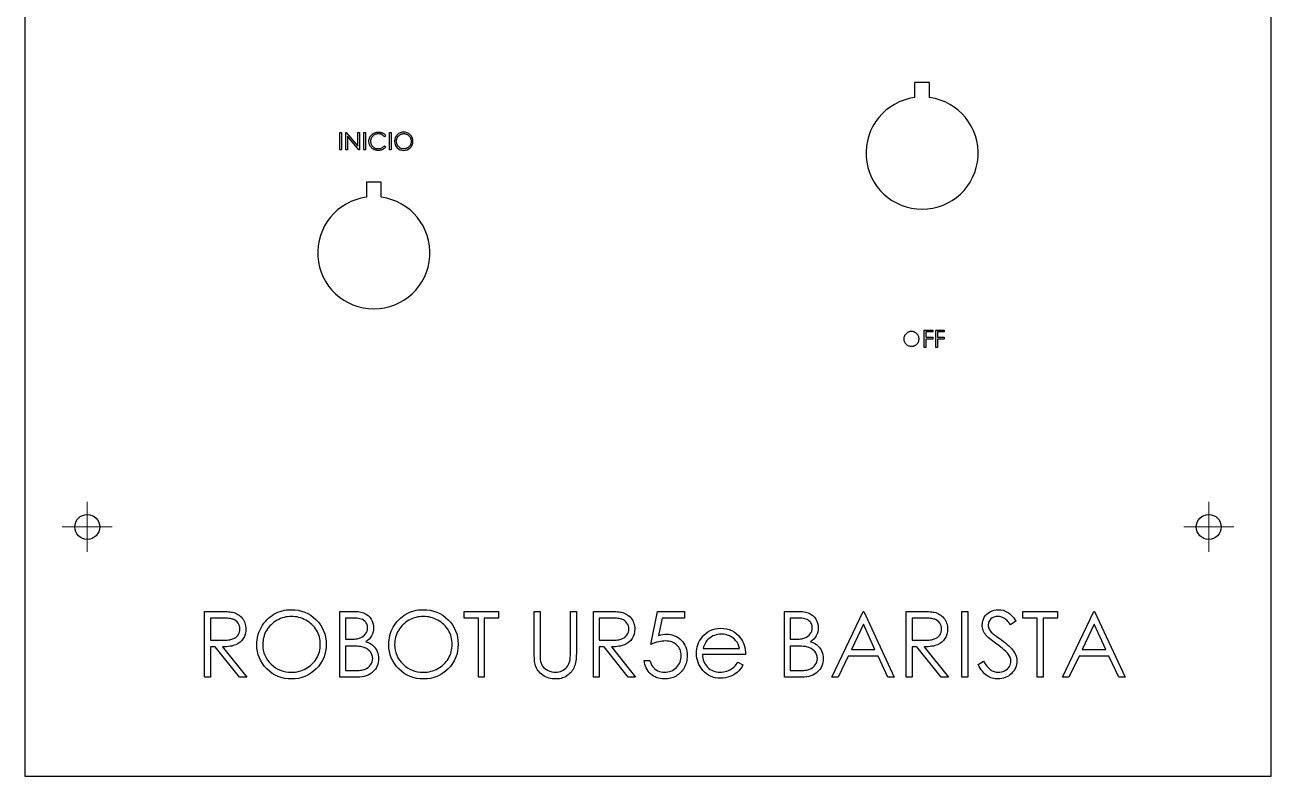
# Model space of a CAD drawing. Header units: millimetres. Extents: x 38 to 288, y 38 to 343.
# Drawn here: x 37.8 to 287.8, y 37.7 to 188.5 of the extents above; entities that cross this region are included whole.
import ezdxf

# ---------------------------------------------------------------- set-up
doc = ezdxf.new("R2010")
doc.units = ezdxf.units.MM

# ---------------------------------------------------------------- blocks, each defined once
blk = doc.blocks.new('SW_CENTERMARKSYMBOL_2')
at = {"color": 0, "linetype": 'Continuous', "lineweight": 18}
for p, q in [((0, 2.5), (0, 5)), ((0, 0), (0, 2.5)), ((-2.5, 0), (-5, 0)), ((0, 0), (-2.5, 0)), ((0, 0), (0, -2.5)), ((0, 0), (2.5, 0)), ((2.5, 0), (5, 0)), ((0, -2.5), (0, -5))]:
    blk.add_line(p, q, dxfattribs=at)
blk = doc.blocks.new('SW_CENTERMARKSYMBOL_3')
at = {"color": 0, "linetype": 'Continuous', "lineweight": 18}
for p, q in [((0, 2.5), (0, 5)), ((0, 0), (0, 2.5)), ((-2.5, 0), (-5, 0)), ((0, 0), (-2.5, 0)), ((0, 0), (0, -2.5)), ((0, 0), (2.5, 0)), ((2.5, 0), (5, 0)), ((0, -2.5), (0, -5))]:
    blk.add_line(p, q, dxfattribs=at)

msp = doc.modelspace()

# ---------------------------------------------------------------- linework, layer by layer
at = {"color": 7, "linetype": 'Continuous', "lineweight": 25}
for p, q in [((37.8, 342.74), (37.8, 37.74)), ((287.8, 37.74), (287.8, 342.74)), ((219.3, 176.89), (216.3, 176.89)), ((216.3, 176.89), (216.3, 173.89)), ((219.3, 173.89), (219.3, 176.89)), ((109.3, 156.89), (106.3, 156.89)), ((106.3, 156.89), (106.3, 153.89)), ((109.3, 153.89), (109.3, 156.89)), ((37.8, 37.74), (287.8, 37.74))]:
    msp.add_line(p, q, dxfattribs=at)
at = {"color": 7, "linetype": 'Continuous'}
msp.add_line((215.64, 127.3), (215.64, 127.3), dxfattribs=at)
at = {"color": 7, "linetype": 'Continuous', "flags": 128}
for points in [[(100.99, 166.87), (101.31, 166.87), (101.31, 166.87), (101.31, 163.37), (101.31, 163.37), (100.99, 163.37), (100.99, 163.37), (100.99, 166.87)], [(102.2, 163.37), (102.2, 166.87), (102.2, 166.87), (102.27, 166.87), (102.27, 166.87), (104.58, 164.12), (104.58, 164.12), (104.58, 166.87), (104.58, 166.87), (104.9, 166.87), (104.9, 166.87), (104.9, 163.37), (104.9, 163.37), (104.82, 163.37), (104.82, 163.37), (102.52, 166.12), (102.52, 166.12), (102.52, 163.37), (102.52, 163.37), (102.2, 163.37)], [(105.79, 166.87), (106.11, 166.87), (106.11, 166.87), (106.11, 163.37), (106.11, 163.37), (105.79, 163.37), (105.79, 163.37), (105.79, 166.87)], [(110.24, 166.23), (109.96, 166.02), (109.96, 166.02), (109.9, 166.09), (109.84, 166.15), (109.77, 166.22), (109.71, 166.27), (109.63, 166.32), (109.56, 166.37), (109.48, 166.41), (109.4, 166.45), (109.24, 166.52), (109.06, 166.57), (108.88, 166.59), (108.69, 166.6), (108.69, 166.6), (108.58, 166.6), (108.48, 166.59), (108.38, 166.57), (108.28, 166.55), (108.18, 166.52), (108.09, 166.49), (107.99, 166.45), (107.9, 166.4), (107.81, 166.35), (107.73, 166.3), (107.65, 166.24), (107.58, 166.17), (107.51, 166.1), (107.45, 166.03), (107.39, 165.95), (107.34, 165.87), (107.29, 165.79), (107.25, 165.7), (107.22, 165.61), (107.19, 165.52), (107.17, 165.42), (107.15, 165.32), (107.14, 165.22), (107.14, 165.12), (107.14, 165.12), (107.15, 164.96), (107.17, 164.82), (107.2, 164.67), (107.25, 164.54), (107.31, 164.41), (107.39, 164.29), (107.48, 164.17), (107.58, 164.06), (107.7, 163.97), (107.82, 163.88), (107.95, 163.81), (108.09, 163.75), (108.23, 163.7), (108.38, 163.67), (108.54, 163.65), (108.71, 163.64), (108.71, 163.64), (108.89, 163.65), (109.07, 163.68), (109.24, 163.72), (109.4, 163.79), (109.55, 163.87), (109.69, 163.97), (109.83, 164.09), (109.96, 164.22), (109.96, 164.22), (110.24, 164.02), (110.24, 164.02), (110.17, 163.93), (110.1, 163.85), (110.02, 163.78), (109.94, 163.71), (109.86, 163.64), (109.77, 163.58), (109.68, 163.52), (109.58, 163.47), (109.49, 163.43), (109.38, 163.39), (109.28, 163.36), (109.17, 163.33), (109.06, 163.31), (108.95, 163.29), (108.83, 163.29), (108.71, 163.28), (108.71, 163.28), (108.6, 163.28), (108.49, 163.29), (108.38, 163.3), (108.28, 163.32), (108.18, 163.34), (108.08, 163.37), (107.99, 163.4), (107.89, 163.44), (107.81, 163.48), (107.72, 163.52), (107.64, 163.57), (107.56, 163.63), (107.48, 163.69), (107.41, 163.75), (107.34, 163.82), (107.27, 163.89), (107.27, 163.89), (107.17, 164.03), (107.07, 164.17), (107, 164.31), (106.94, 164.47), (106.89, 164.62), (106.85, 164.79), (106.83, 164.96), (106.82, 165.14), (106.82, 165.14), (106.83, 165.33), (106.86, 165.51), (106.9, 165.69), (106.96, 165.85), (107.03, 166.01), (107.13, 166.16), (107.24, 166.3), (107.36, 166.44), (107.5, 166.56), (107.65, 166.67), (107.8, 166.76), (107.97, 166.83), (108.14, 166.89), (108.32, 166.93), (108.51, 166.95), (108.71, 166.96), (108.71, 166.96), (108.83, 166.96), (108.95, 166.95), (109.06, 166.93), (109.17, 166.91), (109.28, 166.89), (109.39, 166.85), (109.49, 166.81), (109.59, 166.77), (109.69, 166.72), (109.78, 166.66), (109.87, 166.6), (109.95, 166.54), (110.03, 166.47), (110.1, 166.39), (110.17, 166.31), (110.24, 166.23)], [(110.95, 166.87), (111.27, 166.87), (111.27, 166.87), (111.27, 163.37), (111.27, 163.37), (110.95, 163.37), (110.95, 163.37), (110.95, 166.87)], [(113.82, 166.6), (113.72, 166.6), (113.62, 166.59), (113.52, 166.57), (113.43, 166.55), (113.33, 166.52), (113.24, 166.49), (113.15, 166.45), (113.06, 166.4), (112.97, 166.35), (112.89, 166.29), (112.81, 166.23), (112.74, 166.17), (112.67, 166.1), (112.61, 166.02), (112.55, 165.95), (112.5, 165.86), (112.45, 165.78), (112.41, 165.69), (112.38, 165.6), (112.35, 165.5), (112.33, 165.41), (112.31, 165.31), (112.3, 165.21), (112.3, 165.11), (112.3, 165.11), (112.31, 164.96), (112.33, 164.81), (112.36, 164.67), (112.41, 164.54), (112.47, 164.41), (112.55, 164.29), (112.64, 164.18), (112.74, 164.07), (112.86, 163.97), (112.98, 163.88), (113.1, 163.81), (113.24, 163.75), (113.37, 163.7), (113.52, 163.67), (113.66, 163.65), (113.82, 163.64), (113.82, 163.64), (113.92, 163.64), (114.02, 163.65), (114.12, 163.67), (114.22, 163.69), (114.32, 163.72), (114.41, 163.75), (114.5, 163.79), (114.59, 163.84), (114.68, 163.89), (114.76, 163.94), (114.84, 164), (114.91, 164.07), (114.98, 164.14), (115.04, 164.21), (115.1, 164.29), (115.15, 164.37), (115.2, 164.46), (115.24, 164.55), (115.27, 164.64), (115.3, 164.73), (115.32, 164.82), (115.34, 164.92), (115.35, 165.02), (115.35, 165.12), (115.35, 165.12), (115.35, 165.23), (115.34, 165.33), (115.32, 165.42), (115.3, 165.52), (115.27, 165.61), (115.24, 165.7), (115.2, 165.78), (115.15, 165.87), (115.1, 165.95), (115.04, 166.03), (114.98, 166.1), (114.91, 166.17), (114.84, 166.23), (114.76, 166.29), (114.68, 166.35), (114.59, 166.4), (114.5, 166.45), (114.4, 166.49), (114.31, 166.52), (114.21, 166.55), (114.12, 166.57), (114.02, 166.59), (113.92, 166.6), (113.82, 166.6)], [(215.65, 126.94), (215.55, 126.94), (215.45, 126.93), (215.36, 126.92), (215.26, 126.89), (215.17, 126.87), (215.07, 126.83), (214.98, 126.79), (214.89, 126.74), (214.81, 126.69), (214.72, 126.63), (214.65, 126.57), (214.57, 126.51), (214.51, 126.44), (214.44, 126.37), (214.39, 126.29), (214.33, 126.2), (214.29, 126.12), (214.25, 126.03), (214.21, 125.94), (214.18, 125.85), (214.16, 125.75), (214.15, 125.65), (214.14, 125.55), (214.13, 125.45), (214.13, 125.45), (214.14, 125.3), (214.16, 125.15), (214.2, 125.01), (214.24, 124.88), (214.31, 124.75), (214.38, 124.63), (214.47, 124.52), (214.58, 124.41), (214.69, 124.31), (214.81, 124.22), (214.94, 124.15), (215.07, 124.09), (215.21, 124.04), (215.35, 124.01), (215.5, 123.99), (215.65, 123.98), (215.65, 123.98), (215.76, 123.99), (215.86, 123.99), (215.96, 124.01), (216.06, 124.03), (216.15, 124.06), (216.25, 124.09), (216.34, 124.13), (216.43, 124.18), (216.51, 124.23), (216.6, 124.28), (216.67, 124.34), (216.75, 124.41), (216.81, 124.48), (216.87, 124.55), (216.93, 124.63), (216.98, 124.71), (217.03, 124.8), (217.07, 124.89), (217.11, 124.98), (217.13, 125.07), (217.16, 125.17), (217.17, 125.26), (217.18, 125.36), (217.18, 125.47), (217.18, 125.47), (217.18, 125.57), (217.17, 125.67), (217.16, 125.76), (217.13, 125.86), (217.11, 125.95), (217.07, 126.04), (217.03, 126.13), (216.98, 126.21), (216.93, 126.29), (216.87, 126.37), (216.81, 126.44), (216.74, 126.51), (216.67, 126.58), (216.59, 126.64), (216.51, 126.69), (216.42, 126.74), (216.33, 126.79), (216.24, 126.83), (216.14, 126.87), (216.05, 126.89), (215.95, 126.92), (215.85, 126.93), (215.75, 126.94), (215.65, 126.94)], [(218.22, 127.21), (219.92, 127.21), (219.92, 127.21), (219.92, 126.85), (219.92, 126.85), (218.53, 126.85), (218.53, 126.85), (218.53, 125.78), (218.53, 125.78), (219.92, 125.78), (219.92, 125.78), (219.92, 125.42), (219.92, 125.42), (218.53, 125.42), (218.53, 125.42), (218.53, 123.71), (218.53, 123.71), (218.22, 123.71), (218.22, 123.71), (218.22, 127.21)], [(220.55, 127.21), (222.25, 127.21), (222.25, 127.21), (222.25, 126.85), (222.25, 126.85), (220.86, 126.85), (220.86, 126.85), (220.86, 125.78), (220.86, 125.78), (222.25, 125.78), (222.25, 125.78), (222.25, 125.42), (222.25, 125.42), (220.86, 125.42), (220.86, 125.42), (220.86, 123.71), (220.86, 123.71), (220.55, 123.71), (220.55, 123.71), (220.55, 127.21)], [(73.82, 70.79), (76.46, 70.79), (76.46, 70.79), (77, 70.78), (77.48, 70.78), (77.92, 70.76), (78.32, 70.74), (78.67, 70.72), (78.98, 70.69), (79.24, 70.65), (79.46, 70.61), (79.46, 70.61), (79.75, 70.53), (80.03, 70.43), (80.29, 70.32), (80.54, 70.18), (80.77, 70.02), (80.99, 69.85), (81.2, 69.66), (81.39, 69.44), (81.56, 69.21), (81.71, 68.97), (81.84, 68.72), (81.94, 68.45), (82.02, 68.17), (82.08, 67.88), (82.12, 67.57), (82.13, 67.25), (82.13, 67.25), (82.1, 66.72), (82, 66.23), (81.83, 65.77), (81.61, 65.34), (81.32, 64.95), (80.97, 64.62), (80.57, 64.33), (80.11, 64.09), (79.86, 64), (79.58, 63.91), (79.28, 63.84), (78.96, 63.78), (78.61, 63.73), (78.25, 63.69), (77.85, 63.67), (77.44, 63.66), (77.44, 63.66), (82.3, 57.56), (82.3, 57.56), (80.83, 57.56), (80.83, 57.56), (75.97, 63.66), (75.97, 63.66), (75, 63.66), (75, 63.66), (75, 57.56), (75, 57.56), (73.82, 57.56), (73.82, 57.56), (73.82, 70.79)], [(91.2, 71.13), (91.94, 71.09), (92.64, 71), (93.31, 70.84), (93.96, 70.63), (94.57, 70.34), (95.15, 70), (95.7, 69.59), (96.22, 69.12), (96.69, 68.6), (97.1, 68.06), (97.45, 67.48), (97.73, 66.88), (97.96, 66.25), (98.11, 65.59), (98.21, 64.9), (98.24, 64.18), (98.24, 64.18), (98.21, 63.47), (98.11, 62.78), (97.96, 62.12), (97.74, 61.49), (97.45, 60.89), (97.11, 60.31), (96.7, 59.76), (96.22, 59.24), (95.71, 58.77), (95.16, 58.36), (94.59, 58.01), (93.99, 57.73), (93.36, 57.5), (92.7, 57.35), (92.02, 57.25), (91.31, 57.22), (91.31, 57.22), (90.59, 57.25), (89.9, 57.35), (89.24, 57.5), (88.6, 57.72), (88, 58.01), (87.42, 58.35), (86.87, 58.76), (86.35, 59.24), (85.88, 59.75), (85.47, 60.3), (85.12, 60.87), (84.84, 61.46), (84.62, 62.09), (84.46, 62.74), (84.36, 63.41), (84.33, 64.11), (84.33, 64.11), (84.35, 64.59), (84.39, 65.05), (84.46, 65.51), (84.56, 65.95), (84.69, 66.39), (84.85, 66.82), (85.04, 67.24), (85.25, 67.65), (85.49, 68.05), (85.76, 68.42), (86.04, 68.78), (86.34, 69.1), (86.67, 69.41), (87.01, 69.7), (87.38, 69.96), (87.76, 70.2), (88.17, 70.42), (88.57, 70.61), (88.99, 70.77), (89.42, 70.9), (89.85, 71), (90.29, 71.07), (90.74, 71.11), (91.2, 71.13)], [(100.95, 70.79), (103.54, 70.79), (103.54, 70.79), (103.91, 70.78), (104.27, 70.76), (104.6, 70.73), (104.91, 70.69), (105.2, 70.64), (105.47, 70.58), (105.71, 70.5), (105.93, 70.41), (106.33, 70.19), (106.68, 69.93), (106.99, 69.61), (107.25, 69.25), (107.47, 68.85), (107.62, 68.42), (107.71, 67.98), (107.74, 67.51), (107.74, 67.51), (107.71, 67.07), (107.64, 66.66), (107.52, 66.26), (107.35, 65.88), (107.13, 65.54), (106.87, 65.22), (106.56, 64.94), (106.21, 64.7), (106.21, 64.7), (106.66, 64.51), (107.05, 64.32), (107.39, 64.11), (107.67, 63.88), (107.92, 63.63), (108.13, 63.36), (108.31, 63.07), (108.47, 62.75), (108.59, 62.41), (108.68, 62.06), (108.74, 61.69), (108.76, 61.31), (108.76, 61.31), (108.74, 60.93), (108.68, 60.56), (108.59, 60.2), (108.47, 59.86), (108.31, 59.54), (108.11, 59.22), (107.88, 58.93), (107.61, 58.65), (107.31, 58.39), (106.99, 58.17), (106.64, 57.99), (106.27, 57.83), (105.87, 57.71), (105.45, 57.63), (105, 57.57), (104.53, 57.56), (104.53, 57.56), (100.95, 57.56), (100.95, 57.56), (100.95, 70.79)], [(117.66, 71.13), (118.39, 71.09), (119.1, 71), (119.77, 70.84), (120.41, 70.63), (121.03, 70.34), (121.61, 70), (122.16, 69.59), (122.68, 69.12), (123.15, 68.6), (123.56, 68.06), (123.91, 67.48), (124.19, 66.88), (124.42, 66.25), (124.57, 65.59), (124.67, 64.9), (124.7, 64.18), (124.7, 64.18), (124.67, 63.47), (124.57, 62.78), (124.42, 62.12), (124.2, 61.49), (123.91, 60.89), (123.56, 60.31), (123.15, 59.76), (122.68, 59.24), (122.17, 58.77), (121.62, 58.36), (121.05, 58.01), (120.45, 57.73), (119.82, 57.5), (119.16, 57.35), (118.48, 57.25), (117.77, 57.22), (117.77, 57.22), (117.05, 57.25), (116.36, 57.35), (115.69, 57.5), (115.06, 57.72), (114.46, 58.01), (113.88, 58.35), (113.33, 58.76), (112.81, 59.24), (112.34, 59.75), (111.93, 60.3), (111.58, 60.87), (111.3, 61.46), (111.07, 62.09), (110.92, 62.74), (110.82, 63.41), (110.79, 64.11), (110.79, 64.11), (110.8, 64.59), (110.85, 65.05), (110.92, 65.51), (111.02, 65.95), (111.15, 66.39), (111.31, 66.82), (111.5, 67.24), (111.71, 67.65), (111.95, 68.05), (112.21, 68.42), (112.5, 68.78), (112.8, 69.1), (113.12, 69.41), (113.47, 69.7), (113.83, 69.96), (114.22, 70.2), (114.62, 70.42), (115.03, 70.61), (115.45, 70.77), (115.88, 70.9), (116.31, 71), (116.75, 71.07), (117.2, 71.11), (117.66, 71.13)], [(125.89, 69.43), (125.89, 70.79), (125.89, 70.79), (132.84, 70.79), (132.84, 70.79), (132.84, 69.43), (132.84, 69.43), (129.96, 69.43), (129.96, 69.43), (129.96, 57.56), (129.96, 57.56), (128.77, 57.56), (128.77, 57.56), (128.77, 69.43), (128.77, 69.43), (125.89, 69.43)], [(139.96, 70.79), (141.15, 70.79), (141.15, 70.79), (141.15, 62.86), (141.15, 62.86), (141.15, 62.52), (141.15, 62.22), (141.16, 61.95), (141.16, 61.72), (141.17, 61.51), (141.18, 61.34), (141.19, 61.2), (141.2, 61.1), (141.2, 61.1), (141.27, 60.73), (141.37, 60.39), (141.5, 60.08), (141.66, 59.8), (141.87, 59.55), (142.12, 59.32), (142.42, 59.12), (142.77, 58.93), (143.14, 58.77), (143.51, 58.66), (143.89, 58.6), (144.27, 58.58), (144.27, 58.58), (144.59, 58.59), (144.91, 58.64), (145.22, 58.73), (145.52, 58.85), (145.81, 59.01), (146.07, 59.18), (146.31, 59.39), (146.53, 59.62), (146.72, 59.88), (146.88, 60.16), (147.01, 60.47), (147.12, 60.81), (147.12, 60.81), (147.15, 60.95), (147.18, 61.12), (147.2, 61.33), (147.22, 61.57), (147.24, 61.84), (147.25, 62.15), (147.25, 62.49), (147.26, 62.86), (147.26, 62.86), (147.26, 70.79), (147.26, 70.79), (148.44, 70.79), (148.44, 70.79), (148.44, 62.8), (148.44, 62.8), (148.44, 62.37), (148.42, 61.95), (148.4, 61.56), (148.36, 61.19), (148.31, 60.85), (148.26, 60.52), (148.19, 60.21), (148.11, 59.93), (148.01, 59.66), (147.9, 59.4), (147.76, 59.15), (147.61, 58.91), (147.43, 58.67), (147.23, 58.45), (147.01, 58.23), (146.77, 58.03), (146.51, 57.84), (146.24, 57.67), (145.95, 57.53), (145.66, 57.42), (145.35, 57.33), (145.02, 57.27), (144.68, 57.23), (144.33, 57.22), (144.33, 57.22), (143.95, 57.23), (143.59, 57.27), (143.23, 57.33), (142.89, 57.41), (142.57, 57.52), (142.26, 57.65), (141.96, 57.8), (141.68, 57.98), (141.41, 58.18), (141.17, 58.4), (140.95, 58.63), (140.76, 58.87), (140.58, 59.13), (140.43, 59.41), (140.31, 59.7), (140.2, 60.01), (140.2, 60.01), (140.14, 60.22), (140.1, 60.47), (140.06, 60.76), (140.02, 61.09), (140, 61.46), (139.98, 61.87), (139.97, 62.31), (139.96, 62.8), (139.96, 62.8), (139.96, 70.79)], [(151.84, 70.79), (154.48, 70.79), (154.48, 70.79), (155.01, 70.78), (155.5, 70.78), (155.94, 70.76), (156.34, 70.74), (156.69, 70.72), (157, 70.69), (157.26, 70.65), (157.48, 70.61), (157.48, 70.61), (157.77, 70.53), (158.04, 70.43), (158.31, 70.32), (158.55, 70.18), (158.79, 70.02), (159.01, 69.85), (159.21, 69.66), (159.4, 69.44), (159.58, 69.21), (159.73, 68.97), (159.86, 68.72), (159.96, 68.45), (160.04, 68.17), (160.1, 67.88), (160.14, 67.57), (160.15, 67.25), (160.15, 67.25), (160.11, 66.72), (160.02, 66.23), (159.85, 65.77), (159.62, 65.34), (159.34, 64.95), (158.99, 64.62), (158.59, 64.33), (158.13, 64.09), (157.88, 64), (157.6, 63.91), (157.3, 63.84), (156.98, 63.78), (156.63, 63.73), (156.26, 63.69), (155.87, 63.67), (155.46, 63.66), (155.46, 63.66), (160.32, 57.56), (160.32, 57.56), (158.85, 57.56), (158.85, 57.56), (153.99, 63.66), (153.99, 63.66), (153.02, 63.66), (153.02, 63.66), (153.02, 57.56), (153.02, 57.56), (151.84, 57.56), (151.84, 57.56), (151.84, 70.79)], [(170.15, 70.79), (170.15, 69.43), (170.15, 69.43), (165.65, 69.43), (165.65, 69.43), (164.94, 65.95), (164.94, 65.95), (165.36, 66.06), (165.76, 66.14), (166.14, 66.19), (166.5, 66.21), (166.5, 66.21), (166.94, 66.19), (167.37, 66.13), (167.77, 66.04), (168.15, 65.9), (168.52, 65.73), (168.86, 65.52), (169.18, 65.28), (169.49, 64.99), (169.76, 64.68), (170, 64.34), (170.2, 63.98), (170.37, 63.61), (170.5, 63.21), (170.59, 62.79), (170.64, 62.34), (170.66, 61.88), (170.66, 61.88), (170.65, 61.56), (170.62, 61.24), (170.58, 60.93), (170.51, 60.62), (170.43, 60.33), (170.32, 60.04), (170.2, 59.76), (170.06, 59.48), (169.9, 59.21), (169.73, 58.96), (169.55, 58.73), (169.35, 58.51), (169.14, 58.31), (168.91, 58.13), (168.68, 57.96), (168.43, 57.8), (168.16, 57.66), (167.89, 57.55), (167.61, 57.45), (167.32, 57.36), (167.02, 57.3), (166.7, 57.26), (166.38, 57.23), (166.05, 57.22), (166.05, 57.22), (165.65, 57.24), (165.27, 57.29), (164.91, 57.36), (164.56, 57.48), (164.23, 57.62), (163.92, 57.8), (163.62, 58.01), (163.33, 58.26), (163.07, 58.53), (162.84, 58.82), (162.63, 59.12), (162.45, 59.45), (162.3, 59.8), (162.18, 60.16), (162.08, 60.55), (162.01, 60.95), (162.01, 60.95), (163.2, 60.95), (163.2, 60.95), (163.29, 60.57), (163.42, 60.24), (163.57, 59.94), (163.75, 59.67), (163.95, 59.44), (164.2, 59.23), (164.47, 59.04), (164.77, 58.88), (165.1, 58.75), (165.43, 58.65), (165.77, 58.59), (166.12, 58.58), (166.12, 58.58), (166.46, 58.59), (166.78, 58.64), (167.1, 58.71), (167.4, 58.82), (167.69, 58.95), (167.97, 59.12), (168.23, 59.31), (168.49, 59.54), (168.72, 59.78), (168.92, 60.04), (169.09, 60.32), (169.23, 60.61), (169.34, 60.92), (169.41, 61.24), (169.46, 61.58), (169.47, 61.93), (169.47, 61.93), (169.46, 62.25), (169.42, 62.55), (169.35, 62.84), (169.26, 63.11), (169.14, 63.36), (168.99, 63.61), (168.81, 63.83), (168.61, 64.04), (168.38, 64.23), (168.13, 64.4), (167.87, 64.53), (167.59, 64.65), (167.29, 64.74), (166.97, 64.8), (166.64, 64.84), (166.28, 64.85), (166.28, 64.85), (165.98, 64.84), (165.65, 64.81), (165.31, 64.76), (164.95, 64.68), (164.58, 64.59), (164.19, 64.47), (163.79, 64.33), (163.37, 64.17), (163.37, 64.17), (164.73, 70.79), (164.73, 70.79), (170.15, 70.79)], [(190.17, 70.79), (192.75, 70.79), (192.75, 70.79), (193.13, 70.78), (193.48, 70.76), (193.82, 70.73), (194.13, 70.69), (194.41, 70.64), (194.68, 70.58), (194.92, 70.5), (195.14, 70.41), (195.54, 70.19), (195.89, 69.93), (196.2, 69.61), (196.47, 69.25), (196.68, 68.85), (196.83, 68.42), (196.92, 67.98), (196.95, 67.51), (196.95, 67.51), (196.93, 67.07), (196.85, 66.66), (196.73, 66.26), (196.56, 65.88), (196.34, 65.54), (196.08, 65.22), (195.77, 64.94), (195.42, 64.7), (195.42, 64.7), (195.87, 64.51), (196.26, 64.32), (196.6, 64.11), (196.88, 63.88), (197.13, 63.63), (197.34, 63.36), (197.53, 63.07), (197.68, 62.75), (197.81, 62.41), (197.9, 62.06), (197.95, 61.69), (197.97, 61.31), (197.97, 61.31), (197.95, 60.93), (197.9, 60.56), (197.81, 60.2), (197.68, 59.86), (197.52, 59.54), (197.32, 59.22), (197.09, 58.93), (196.82, 58.65), (196.52, 58.39), (196.2, 58.17), (195.85, 57.99), (195.48, 57.83), (195.08, 57.71), (194.66, 57.63), (194.22, 57.57), (193.74, 57.56), (193.74, 57.56), (190.17, 57.56), (190.17, 57.56), (190.17, 70.79)], [(206.11, 70.79), (212.22, 57.56), (212.22, 57.56), (210.92, 57.56), (210.92, 57.56), (208.97, 61.8), (208.97, 61.8), (202.97, 61.8), (202.97, 61.8), (200.96, 57.56), (200.96, 57.56), (199.66, 57.56), (199.66, 57.56), (205.94, 70.79), (205.94, 70.79), (206.11, 70.79)], [(214.59, 70.79), (217.24, 70.79), (217.24, 70.79), (217.77, 70.78), (218.25, 70.78), (218.69, 70.76), (219.09, 70.74), (219.44, 70.72), (219.75, 70.69), (220.02, 70.65), (220.23, 70.61), (220.23, 70.61), (220.52, 70.53), (220.8, 70.43), (221.06, 70.32), (221.31, 70.18), (221.54, 70.02), (221.76, 69.85), (221.97, 69.66), (222.16, 69.44), (222.33, 69.21), (222.48, 68.97), (222.61, 68.72), (222.71, 68.45), (222.8, 68.17), (222.86, 67.88), (222.89, 67.57), (222.9, 67.25), (222.9, 67.25), (222.87, 66.72), (222.77, 66.23), (222.61, 65.77), (222.38, 65.34), (222.09, 64.95), (221.74, 64.62), (221.34, 64.33), (220.89, 64.09), (220.63, 64), (220.36, 63.91), (220.06, 63.84), (219.73, 63.78), (219.39, 63.73), (219.02, 63.69), (218.63, 63.67), (218.21, 63.66), (218.21, 63.66), (223.07, 57.56), (223.07, 57.56), (221.6, 57.56), (221.6, 57.56), (216.74, 63.66), (216.74, 63.66), (215.78, 63.66), (215.78, 63.66), (215.78, 57.56), (215.78, 57.56), (214.59, 57.56), (214.59, 57.56), (214.59, 70.79)], [(225.78, 70.79), (226.97, 70.79), (226.97, 70.79), (226.97, 57.56), (226.97, 57.56), (225.78, 57.56), (225.78, 57.56), (225.78, 70.79)], [(229.01, 60.11), (230.12, 60.78), (230.12, 60.78), (230.44, 60.26), (230.78, 59.82), (231.12, 59.44), (231.48, 59.13), (231.85, 58.89), (232.23, 58.71), (232.62, 58.61), (233.03, 58.58), (233.03, 58.58), (233.38, 58.59), (233.71, 58.65), (234.04, 58.75), (234.35, 58.88), (234.65, 59.05), (234.9, 59.25), (235.12, 59.47), (235.3, 59.71), (235.44, 59.98), (235.54, 60.25), (235.6, 60.53), (235.62, 60.82), (235.62, 60.82), (235.59, 61.15), (235.5, 61.48), (235.35, 61.8), (235.15, 62.12), (235.15, 62.12), (234.97, 62.34), (234.75, 62.58), (234.5, 62.82), (234.22, 63.08), (233.91, 63.35), (233.56, 63.63), (233.18, 63.92), (232.76, 64.23), (232.76, 64.23), (232.34, 64.53), (231.97, 64.81), (231.64, 65.06), (231.35, 65.3), (231.1, 65.51), (230.89, 65.7), (230.72, 65.88), (230.59, 66.03), (230.59, 66.03), (230.42, 66.26), (230.27, 66.5), (230.14, 66.74), (230.04, 67), (229.96, 67.25), (229.9, 67.51), (229.86, 67.77), (229.85, 68.04), (229.85, 68.04), (229.88, 68.46), (229.96, 68.86), (230.09, 69.24), (230.27, 69.61), (230.51, 69.94), (230.78, 70.24), (231.1, 70.5), (231.45, 70.72), (231.84, 70.9), (232.25, 71.03), (232.67, 71.1), (233.11, 71.13), (233.11, 71.13), (233.58, 71.1), (234.03, 71.01), (234.47, 70.86), (234.89, 70.65), (235.1, 70.51), (235.31, 70.36), (235.52, 70.18), (235.74, 69.97), (235.96, 69.74), (236.18, 69.48), (236.41, 69.19), (236.64, 68.89), (236.64, 68.89), (235.56, 68.07), (235.56, 68.07), (235.37, 68.32), (235.18, 68.55), (235, 68.75), (234.83, 68.93), (234.66, 69.09), (234.5, 69.23), (234.35, 69.35), (234.21, 69.44), (233.92, 69.58), (233.62, 69.69), (233.31, 69.75), (232.98, 69.77), (232.98, 69.77), (232.57, 69.74), (232.2, 69.65), (231.88, 69.5), (231.58, 69.28), (231.35, 69.03), (231.18, 68.75), (231.08, 68.43), (231.04, 68.1), (231.04, 68.1), (231.05, 67.88), (231.09, 67.67), (231.14, 67.47), (231.23, 67.26), (231.34, 67.06), (231.49, 66.84), (231.68, 66.62), (231.91, 66.39), (231.91, 66.39), (232, 66.31), (232.13, 66.21), (232.29, 66.08), (232.49, 65.93), (232.73, 65.75), (233.02, 65.55), (233.33, 65.32), (233.69, 65.07), (233.69, 65.07), (234.12, 64.75), (234.52, 64.45), (234.87, 64.15), (235.2, 63.86), (235.49, 63.58), (235.74, 63.31), (235.96, 63.05), (236.14, 62.8), (236.43, 62.3), (236.64, 61.8), (236.77, 61.3), (236.81, 60.8), (236.81, 60.8), (236.79, 60.44), (236.74, 60.1), (236.65, 59.77), (236.53, 59.45), (236.38, 59.14), (236.19, 58.84), (235.96, 58.56), (235.71, 58.28), (235.42, 58.04), (235.12, 57.82), (234.81, 57.64), (234.49, 57.49), (234.14, 57.37), (233.79, 57.29), (233.42, 57.24), (233.03, 57.22), (233.03, 57.22), (232.73, 57.23), (232.44, 57.26), (232.15, 57.31), (231.87, 57.39), (231.6, 57.48), (231.34, 57.59), (231.08, 57.73), (230.83, 57.88), (230.58, 58.06), (230.34, 58.27), (230.11, 58.51), (229.88, 58.77), (229.65, 59.07), (229.43, 59.39), (229.22, 59.73), (229.01, 60.11)], [(237.99, 69.43), (237.99, 70.79), (237.99, 70.79), (244.95, 70.79), (244.95, 70.79), (244.95, 69.43), (244.95, 69.43), (242.07, 69.43), (242.07, 69.43), (242.07, 57.56), (242.07, 57.56), (240.88, 57.56), (240.88, 57.56), (240.88, 69.43), (240.88, 69.43), (237.99, 69.43)], [(252.41, 70.79), (258.52, 57.56), (258.52, 57.56), (257.23, 57.56), (257.23, 57.56), (255.27, 61.8), (255.27, 61.8), (249.27, 61.8), (249.27, 61.8), (247.26, 57.56), (247.26, 57.56), (245.97, 57.56), (245.97, 57.56), (252.24, 70.79), (252.24, 70.79), (252.41, 70.79)], [(75, 69.43), (75, 65.02), (75, 65.02), (77.43, 65), (77.43, 65), (77.77, 65.01), (78.08, 65.02), (78.38, 65.04), (78.65, 65.06), (78.9, 65.1), (79.13, 65.14), (79.33, 65.19), (79.51, 65.25), (79.83, 65.39), (80.11, 65.57), (80.36, 65.79), (80.56, 66.04), (80.73, 66.32), (80.85, 66.61), (80.92, 66.93), (80.94, 67.25), (80.94, 67.25), (80.92, 67.57), (80.85, 67.88), (80.72, 68.16), (80.56, 68.44), (80.35, 68.69), (80.11, 68.9), (79.85, 69.07), (79.55, 69.2), (79.38, 69.25), (79.19, 69.3), (78.97, 69.34), (78.73, 69.37), (78.45, 69.4), (78.16, 69.42), (77.83, 69.43), (77.49, 69.43), (77.49, 69.43), (75, 69.43)], [(91.26, 69.77), (90.88, 69.76), (90.51, 69.72), (90.15, 69.66), (89.79, 69.58), (89.43, 69.47), (89.08, 69.34), (88.73, 69.19), (88.39, 69.01), (88.06, 68.82), (87.75, 68.6), (87.46, 68.37), (87.19, 68.12), (86.94, 67.86), (86.7, 67.58), (86.48, 67.29), (86.28, 66.97), (86.1, 66.65), (85.95, 66.32), (85.82, 65.97), (85.71, 65.62), (85.63, 65.26), (85.57, 64.89), (85.53, 64.51), (85.52, 64.12), (85.52, 64.12), (85.55, 63.55), (85.63, 63), (85.76, 62.47), (85.94, 61.97), (86.18, 61.49), (86.47, 61.03), (86.81, 60.6), (87.2, 60.18), (87.64, 59.81), (88.09, 59.48), (88.56, 59.2), (89.06, 58.98), (89.58, 58.8), (90.12, 58.68), (90.68, 58.6), (91.26, 58.58), (91.26, 58.58), (91.65, 58.59), (92.04, 58.62), (92.42, 58.68), (92.79, 58.76), (93.15, 58.86), (93.5, 58.99), (93.85, 59.14), (94.19, 59.31), (94.52, 59.51), (94.83, 59.72), (95.12, 59.94), (95.39, 60.19), (95.65, 60.45), (95.88, 60.73), (96.1, 61.02), (96.3, 61.33), (96.48, 61.66), (96.63, 61.99), (96.76, 62.33), (96.87, 62.69), (96.95, 63.05), (97.01, 63.42), (97.04, 63.79), (97.05, 64.18), (97.05, 64.18), (97.04, 64.57), (97.01, 64.94), (96.95, 65.31), (96.87, 65.66), (96.76, 66.01), (96.63, 66.35), (96.48, 66.68), (96.3, 67), (96.1, 67.31), (95.88, 67.6), (95.64, 67.87), (95.39, 68.13), (95.11, 68.38), (94.82, 68.6), (94.5, 68.82), (94.17, 69.01), (93.83, 69.19), (93.47, 69.34), (93.12, 69.47), (92.76, 69.58), (92.39, 69.66), (92.02, 69.72), (91.64, 69.76), (91.26, 69.77)], [(102.14, 69.43), (102.14, 65.19), (102.14, 65.19), (102.94, 65.19), (102.94, 65.19), (103.29, 65.2), (103.61, 65.21), (103.92, 65.23), (104.2, 65.25), (104.45, 65.29), (104.68, 65.34), (104.89, 65.39), (105.07, 65.45), (105.39, 65.59), (105.68, 65.78), (105.93, 66), (106.15, 66.26), (106.33, 66.54), (106.45, 66.84), (106.53, 67.15), (106.55, 67.49), (106.55, 67.49), (106.54, 67.71), (106.51, 67.91), (106.46, 68.11), (106.38, 68.3), (106.29, 68.47), (106.17, 68.63), (106.04, 68.78), (105.88, 68.91), (105.7, 69.03), (105.5, 69.14), (105.27, 69.23), (105.01, 69.3), (104.74, 69.36), (104.43, 69.4), (104.11, 69.42), (103.75, 69.43), (103.75, 69.43), (102.14, 69.43)], [(117.72, 69.77), (117.34, 69.76), (116.97, 69.72), (116.61, 69.66), (116.25, 69.58), (115.89, 69.47), (115.54, 69.34), (115.19, 69.19), (114.85, 69.01), (114.52, 68.82), (114.21, 68.6), (113.92, 68.37), (113.65, 68.12), (113.39, 67.86), (113.16, 67.58), (112.94, 67.29), (112.74, 66.97), (112.56, 66.65), (112.41, 66.32), (112.28, 65.97), (112.17, 65.62), (112.08, 65.26), (112.03, 64.89), (111.99, 64.51), (111.98, 64.12), (111.98, 64.12), (112.01, 63.55), (112.08, 63), (112.21, 62.47), (112.4, 61.97), (112.64, 61.49), (112.92, 61.03), (113.27, 60.6), (113.66, 60.18), (114.09, 59.81), (114.55, 59.48), (115.02, 59.2), (115.52, 58.98), (116.04, 58.8), (116.57, 58.68), (117.14, 58.6), (117.72, 58.58), (117.72, 58.58), (118.11, 58.59), (118.5, 58.62), (118.87, 58.68), (119.25, 58.76), (119.61, 58.86), (119.96, 58.99), (120.31, 59.14), (120.65, 59.31), (120.98, 59.51), (121.29, 59.72), (121.58, 59.94), (121.85, 60.19), (122.11, 60.45), (122.34, 60.73), (122.56, 61.02), (122.76, 61.33), (122.93, 61.66), (123.09, 61.99), (123.22, 62.33), (123.32, 62.69), (123.41, 63.05), (123.46, 63.42), (123.5, 63.79), (123.51, 64.18), (123.51, 64.18), (123.5, 64.57), (123.46, 64.94), (123.41, 65.31), (123.32, 65.66), (123.22, 66.01), (123.09, 66.35), (122.93, 66.68), (122.76, 67), (122.56, 67.31), (122.34, 67.6), (122.1, 67.87), (121.85, 68.13), (121.57, 68.38), (121.28, 68.6), (120.96, 68.82), (120.63, 69.01), (120.28, 69.19), (119.93, 69.34), (119.58, 69.47), (119.22, 69.58), (118.85, 69.66), (118.48, 69.72), (118.1, 69.76), (117.72, 69.77)], [(153.02, 69.43), (153.02, 65.02), (153.02, 65.02), (155.45, 65), (155.45, 65), (155.78, 65.01), (156.1, 65.02), (156.4, 65.04), (156.67, 65.06), (156.92, 65.1), (157.14, 65.14), (157.35, 65.19), (157.53, 65.25), (157.85, 65.39), (158.13, 65.57), (158.37, 65.79), (158.58, 66.04), (158.75, 66.32), (158.86, 66.61), (158.94, 66.93), (158.96, 67.25), (158.96, 67.25), (158.94, 67.57), (158.86, 67.88), (158.74, 68.16), (158.57, 68.44), (158.37, 68.69), (158.13, 68.9), (157.87, 69.07), (157.57, 69.2), (157.4, 69.25), (157.21, 69.3), (156.99, 69.34), (156.74, 69.37), (156.47, 69.4), (156.17, 69.42), (155.85, 69.43), (155.5, 69.43), (155.5, 69.43), (153.02, 69.43)], [(191.35, 69.43), (191.35, 65.19), (191.35, 65.19), (192.15, 65.19), (192.15, 65.19), (192.5, 65.2), (192.83, 65.21), (193.13, 65.23), (193.41, 65.25), (193.66, 65.29), (193.89, 65.34), (194.1, 65.39), (194.28, 65.45), (194.61, 65.59), (194.89, 65.78), (195.15, 66), (195.36, 66.26), (195.54, 66.54), (195.66, 66.84), (195.74, 67.15), (195.76, 67.49), (195.76, 67.49), (195.75, 67.71), (195.72, 67.91), (195.67, 68.11), (195.6, 68.3), (195.5, 68.47), (195.39, 68.63), (195.25, 68.78), (195.09, 68.91), (194.91, 69.03), (194.71, 69.14), (194.48, 69.23), (194.23, 69.3), (193.95, 69.36), (193.65, 69.4), (193.32, 69.42), (192.96, 69.43), (192.96, 69.43), (191.35, 69.43)], [(206.01, 68.21), (203.62, 63.16), (203.62, 63.16), (208.34, 63.16), (208.34, 63.16), (206.01, 68.21)], [(215.78, 69.43), (215.78, 65.02), (215.78, 65.02), (218.2, 65), (218.2, 65), (218.54, 65.01), (218.86, 65.02), (219.15, 65.04), (219.42, 65.06), (219.67, 65.1), (219.9, 65.14), (220.1, 65.19), (220.28, 65.25), (220.6, 65.39), (220.88, 65.57), (221.13, 65.79), (221.33, 66.04), (221.5, 66.32), (221.62, 66.61), (221.69, 66.93), (221.71, 67.25), (221.71, 67.25), (221.69, 67.57), (221.62, 67.88), (221.5, 68.16), (221.33, 68.44), (221.12, 68.69), (220.89, 68.9), (220.62, 69.07), (220.32, 69.2), (220.15, 69.25), (219.96, 69.3), (219.74, 69.34), (219.5, 69.37), (219.22, 69.4), (218.93, 69.42), (218.6, 69.43), (218.26, 69.43), (218.26, 69.43), (215.78, 69.43)], [(252.31, 68.21), (249.92, 63.16), (249.92, 63.16), (254.65, 63.16), (254.65, 63.16), (252.31, 68.21)], [(180.8, 60.61), (181.86, 60.06), (181.86, 60.06), (181.6, 59.61), (181.32, 59.22), (181.02, 58.86), (180.7, 58.55), (180.37, 58.29), (180.01, 58.05), (179.63, 57.85), (179.23, 57.69), (178.81, 57.56), (178.37, 57.46), (177.89, 57.41), (177.39, 57.39), (177.39, 57.39), (176.83, 57.41), (176.31, 57.48), (175.82, 57.6), (175.35, 57.77), (174.92, 57.99), (174.52, 58.25), (174.15, 58.56), (173.82, 58.92), (173.51, 59.3), (173.25, 59.7), (173.03, 60.12), (172.85, 60.54), (172.71, 60.98), (172.61, 61.43), (172.55, 61.89), (172.53, 62.37), (172.53, 62.37), (172.55, 62.81), (172.6, 63.25), (172.68, 63.67), (172.81, 64.08), (172.96, 64.48), (173.15, 64.86), (173.38, 65.23), (173.64, 65.59), (173.64, 65.59), (174.01, 66.01), (174.41, 66.38), (174.83, 66.69), (175.29, 66.94), (175.78, 67.14), (176.3, 67.28), (176.84, 67.37), (177.42, 67.4), (177.42, 67.4), (178.01, 67.37), (178.58, 67.28), (179.11, 67.13), (179.61, 66.92), (180.08, 66.65), (180.52, 66.32), (180.93, 65.94), (181.31, 65.49), (181.31, 65.49), (181.56, 65.15), (181.77, 64.78), (181.95, 64.39), (182.09, 63.98), (182.21, 63.55), (182.29, 63.1), (182.34, 62.63), (182.36, 62.14), (182.36, 62.14), (173.71, 62.14), (173.71, 62.14), (173.74, 61.76), (173.79, 61.39), (173.88, 61.04), (173.99, 60.71), (174.14, 60.4), (174.31, 60.11), (174.52, 59.83), (174.75, 59.58), (175.01, 59.34), (175.29, 59.14), (175.58, 58.97), (175.88, 58.83), (176.2, 58.72), (176.53, 58.64), (176.88, 58.59), (177.24, 58.58), (177.24, 58.58), (177.6, 58.59), (177.94, 58.63), (178.29, 58.7), (178.63, 58.8), (178.95, 58.92), (179.25, 59.07), (179.53, 59.23), (179.78, 59.4), (180.02, 59.62), (180.27, 59.89), (180.53, 60.22), (180.8, 60.61)], [(181.18, 63.32), (181.04, 63.79), (180.86, 64.21), (180.67, 64.58), (180.44, 64.9), (180.18, 65.18), (179.88, 65.43), (179.54, 65.65), (179.16, 65.85), (178.76, 66.01), (178.34, 66.12), (177.92, 66.19), (177.48, 66.21), (177.48, 66.21), (177.13, 66.19), (176.78, 66.15), (176.45, 66.08), (176.13, 65.98), (175.83, 65.85), (175.54, 65.7), (175.26, 65.51), (174.99, 65.3), (174.99, 65.3), (174.8, 65.13), (174.63, 64.93), (174.47, 64.72), (174.32, 64.48), (174.18, 64.22), (174.06, 63.94), (173.94, 63.65), (173.84, 63.32), (173.84, 63.32), (181.18, 63.32)], [(102.14, 63.83), (102.14, 58.92), (102.14, 58.92), (103.83, 58.92), (103.83, 58.92), (104.2, 58.92), (104.53, 58.93), (104.84, 58.95), (105.13, 58.98), (105.39, 59.02), (105.63, 59.07), (105.84, 59.12), (106.03, 59.19), (106.36, 59.34), (106.65, 59.54), (106.92, 59.77), (107.14, 60.05), (107.33, 60.35), (107.46, 60.66), (107.54, 60.98), (107.57, 61.31), (107.57, 61.31), (107.56, 61.52), (107.53, 61.73), (107.49, 61.92), (107.43, 62.11), (107.34, 62.29), (107.24, 62.47), (107.13, 62.64), (106.99, 62.8), (106.68, 63.1), (106.3, 63.34), (105.88, 63.53), (105.4, 63.68), (105.4, 63.68), (105.21, 63.71), (104.98, 63.75), (104.72, 63.77), (104.43, 63.79), (104.11, 63.81), (103.74, 63.82), (103.35, 63.83), (102.93, 63.83), (102.93, 63.83), (102.14, 63.83)], [(191.35, 63.83), (191.35, 58.92), (191.35, 58.92), (193.04, 58.92), (193.04, 58.92), (193.41, 58.92), (193.74, 58.93), (194.05, 58.95), (194.34, 58.98), (194.6, 59.02), (194.84, 59.07), (195.05, 59.12), (195.24, 59.19), (195.57, 59.34), (195.87, 59.54), (196.13, 59.77), (196.36, 60.05), (196.54, 60.35), (196.67, 60.66), (196.75, 60.98), (196.78, 61.31), (196.78, 61.31), (196.77, 61.52), (196.74, 61.73), (196.7, 61.92), (196.64, 62.11), (196.56, 62.29), (196.46, 62.47), (196.34, 62.64), (196.2, 62.8), (195.89, 63.1), (195.52, 63.34), (195.09, 63.53), (194.62, 63.68), (194.62, 63.68), (194.42, 63.71), (194.19, 63.75), (193.93, 63.77), (193.64, 63.79), (193.32, 63.81), (192.96, 63.82), (192.56, 63.83), (192.14, 63.83), (192.14, 63.83), (191.35, 63.83)]]:
    msp.add_lwpolyline(points, dxfattribs=at)
at = {"color": 7, "linetype": 'Continuous', "lineweight": 25}
for centre in [(50.3, 87.74), (275.3, 87.74)]:
    msp.add_circle(centre, 2.5, dxfattribs=at)
for centre in [(217.8, 162.74), (107.8, 142.74)]:
    msp.add_arc(centre, 11.25, 97.6623, 82.3377, dxfattribs=at)
at = {"color": 7, "linetype": 'Continuous'}
msp.add_arc((113.8, 165.13), 1.84, 90.0003, 89.9997, dxfattribs=at)

# ---------------------------------------------------------------- block references
at = {"color": 7, "linetype": 'Continuous', "lineweight": 0}
for name, p in [('SW_CENTERMARKSYMBOL_3', (50.3, 87.74)), ('SW_CENTERMARKSYMBOL_2', (275.3, 87.74))]:
    msp.add_blockref(name, p, dxfattribs=at)

doc.saveas('drawing.dxf')
